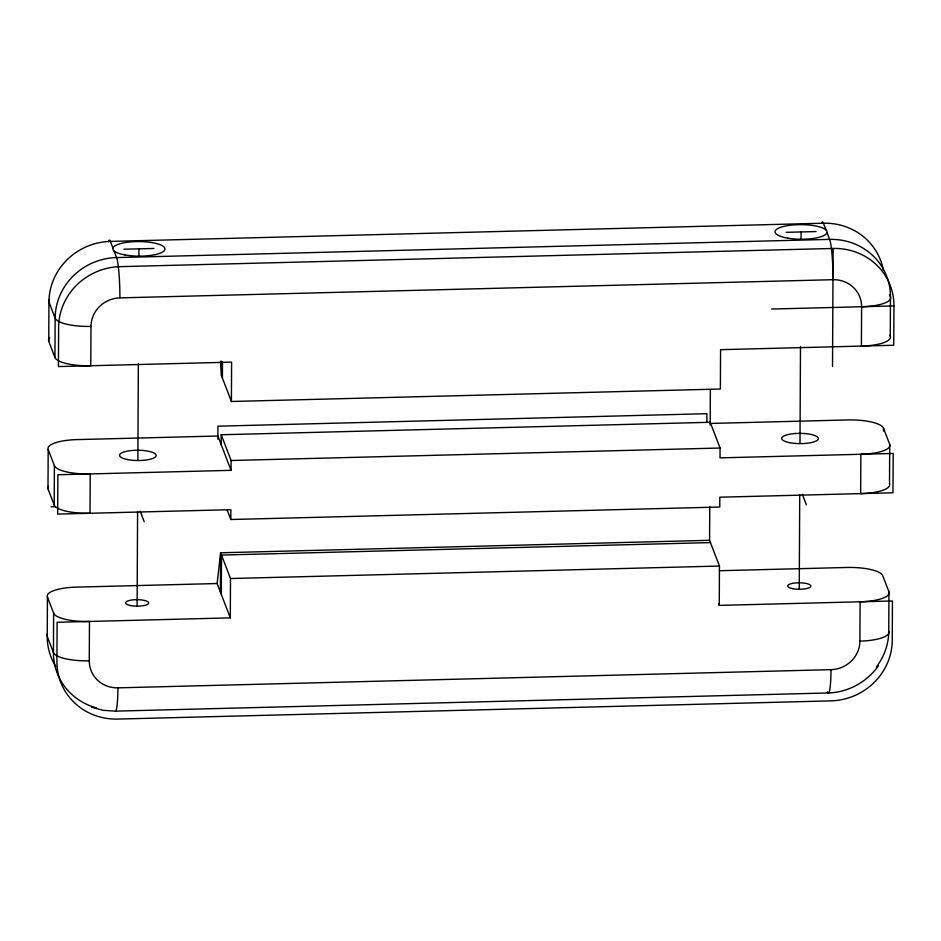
<?xml version="1.0" encoding="UTF-8"?>
<svg xmlns="http://www.w3.org/2000/svg" width="941" height="941" viewBox="0 0 941 941"><rect width="100%" height="100%" fill="white"/><g stroke="black" fill="none" stroke-linecap="round" stroke-linejoin="round"><path stroke-width="1.41" d="M718.701 603.922L719.265 605.392L892.444 600.97L892.244 640.315A61.471 58.66 -21 0 1 830.821 700.88L117.743 719.077A61.471 58.66 -21 0 1 56.919 661.617L57.119 622.283L230.298 617.861L217.124 583.538L76.292 587.125A32.535 9.116 0.3 0 0 47.438 597.041L47.238 636.375A61.471 58.66 -21 0 0 55.719 666.416M48.191 449.504L54.39 465.666A32.535 9.116 0.3 0 0 90.218 473.923L90.018 513.268A32.535 9.116 0.3 0 1 54.19 505.011L47.991 488.85L48.191 449.504A32.535 9.116 0.3 0 1 77.044 439.6L217.877 436.012L231.051 470.335L57.872 474.758L57.672 514.092L230.851 509.681L230.804 519.514L719.771 507.034L719.818 497.201L892.997 492.79L893.197 453.444L720.018 457.867L720.077 448.022L710.184 422.286L221.217 434.754L221.17 444.587M889.692 294.815L890.468 296.838L890.268 336.172A32.535 9.116 0.3 0 1 861.403 346.076L861.603 306.742A28.936 27.607 -21 0 0 832.973 279.7L119.895 297.885A28.936 27.607 -21 0 0 90.983 326.398L90.771 365.743A32.535 9.116 0.3 0 1 54.943 357.486L48.744 341.324L48.944 301.979A32.535 9.116 0.3 0 1 49.226 299.45M47.438 597.041L53.637 613.203L53.437 652.536A61.471 58.66 -21 0 0 96.3 707.844M54.19 505.011L54.39 465.666M54.943 357.486L55.143 318.14L48.944 301.979A61.471 58.66 -21 0 1 110.356 241.414L823.446 223.217A61.471 58.66 -21 0 1 883.293 269.961M827.339 691.8A32.535 3.388 88.5 0 0 830.985 669.651L117.907 687.847A28.936 27.607 -21 0 1 89.277 660.794L89.466 621.46A32.535 9.116 0.3 0 1 53.637 613.203M137.104 605.781L137.586 511.775M137.857 460.361L138.351 363.414M138.892 256.187L138.927 248.847M217.865 439.129L217.924 426.179L706.891 413.699L706.856 422.333M220.417 592.112L220.617 552.779L709.585 540.299L719.465 566.047L719.265 605.392M231.404 401.489L231.604 362.144L58.424 366.567L58.624 327.221A61.471 58.66 -21 0 1 120.048 266.656L833.126 248.459A61.471 58.66 -21 0 1 893.95 305.919L893.75 345.253L720.571 349.676L720.371 389.021L231.404 401.489L221.523 375.741L221.594 361.179M221.3 594.406L221.5 555.061L710.467 542.592M222.405 378.035L222.476 362.003M230.298 617.861L230.498 578.527L220.617 552.779L217.124 583.538M231.051 470.335L231.098 460.502L221.217 434.754M709.585 540.299L709.761 506.658M710.173 425.097L710.361 389.609M799.25 588.89L799.732 494.884M799.991 443.47L800.485 346.523M801.038 239.296L801.073 231.956M832.526 366.484L833.126 248.459M830.985 669.651A28.936 27.607 -21 0 0 859.898 641.139L860.098 601.793A32.535 9.116 0.3 0 0 888.963 591.889L882.752 575.727A32.535 9.116 0.3 0 0 846.924 567.47L719.3 570.728M883.493 431.119L883.505 428.202A32.535 9.116 0.3 0 0 847.676 419.945L709.773 423.462M876.447 666.816A61.471 58.66 -21 0 0 888.763 631.235L888.963 591.889M889.716 444.364L889.516 483.698A32.535 9.116 0.3 0 1 860.65 493.613L860.85 454.268A32.535 9.116 0.3 0 0 889.716 444.364L883.505 428.202M878.471 665.652C867.237 681.872 848.37 692.294 828.633 692.952L115.555 711.137M123.918 249.224L153.936 248.459M786.064 232.333L816.082 231.568M771.702 309.036L893.95 305.919M231.098 460.502L720.077 448.022M51.037 506.764L55.437 506.658M230.498 578.527L719.465 566.047M91.736 707.267L103.087 710.302L114.896 711.125A32.535 3.388 88.5 0 0 117.907 687.847M889.88 335.161L890.268 336.172M826.045 230.016L823.446 223.217A32.535 3.388 88.5 0 0 821.822 222.535M827.033 232.592L829.644 239.379A32.535 3.388 88.5 0 1 832.973 279.689M802.308 494.272L806.355 504.823M227.157 510.022L230.804 519.514M112.967 248.212L110.356 241.414A32.535 3.388 88.5 0 0 108.427 241.531M113.955 250.776L116.566 257.575A32.535 3.388 88.5 0 1 119.895 297.885M140.162 511.163L144.208 521.714M220.582 361.226L221.523 375.741M47.991 488.85A32.535 9.116 0.3 0 1 48.273 486.321M89.266 660.794A32.535 9.116 0.3 0 1 53.437 652.536L47.238 636.375A32.535 9.116 0.3 0 1 47.52 633.846M888.763 631.235A32.535 9.116 0.3 0 1 859.898 641.139M48.744 341.324A32.535 9.116 0.3 0 1 49.72 337.925M861.603 306.742A32.535 9.116 0.3 0 0 890.468 296.838A61.471 58.66 -21 0 0 829.644 239.379L116.566 257.575A61.471 58.66 -21 0 0 55.143 318.14A32.535 9.116 0.3 0 0 90.971 326.398M125.129 254.964A26.03 7.293 0.3 0 0 164.934 249.224A26.03 7.293 0.3 0 0 126.729 242.343A26.03 7.293 0.3 0 0 125.129 254.964M787.817 238.155A26.03 7.293 0.3 0 0 827.092 232.168A26.03 7.293 0.3 0 0 788.311 225.522A26.03 7.293 0.3 0 0 787.817 238.155M789.699 442.682A18.302 5.128 0.3 0 0 818.27 438.965A18.302 5.128 0.3 0 0 792.099 433.825A18.302 5.128 0.3 0 0 789.699 442.682M127.553 459.573A18.302 5.128 0.3 0 0 156.124 455.856A18.302 5.128 0.3 0 0 129.952 450.715A18.302 5.128 0.3 0 0 127.553 459.573M792.734 588.666A11.586 3.246 0.3 0 0 810.813 586.314A11.586 3.246 0.3 0 0 794.251 583.067A11.586 3.246 0.3 0 0 792.734 588.666M130.587 605.557A11.586 3.246 0.3 0 0 148.666 603.205A11.586 3.246 0.3 0 0 132.105 599.958A11.586 3.246 0.3 0 0 130.587 605.557"/></g></svg>
